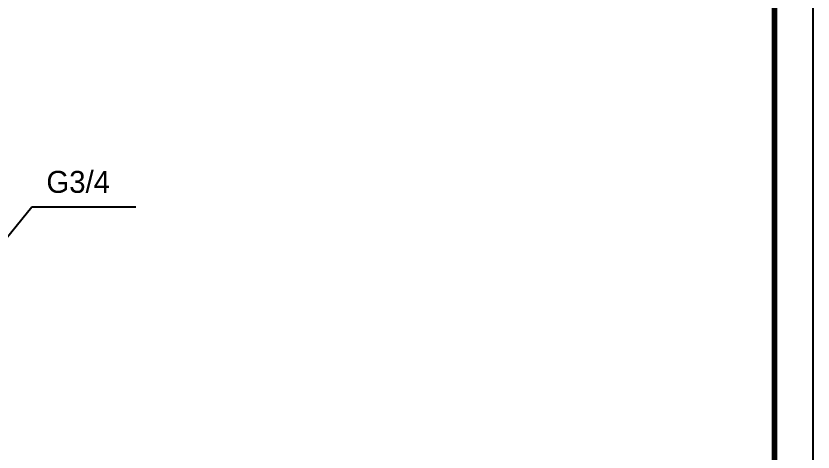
# Model space of a CAD drawing. Extents: x 16296677672 to 16296678106, y -37409616503 to -37409616185.
# Drawn here: x 16296677960.2 to 16296678105.5, y -37409616343.7 to -37409616264.2 of the extents above; entities that cross this region are included whole.
import ezdxf

# ---------------------------------------------------------------- set-up
doc = ezdxf.new("R2010")
doc.units = 0
doc.header["$LTSCALE"] = 10
doc.header["$MEASUREMENT"] = 0
doc.layers.get('0').update_dxf_attribs({"linetype": 'CONTINUOUS'})
doc.styles.add('Daelim Dimension', font='')
doc.styles.get("Standard").update_dxf_attribs({"font": 'SYMBOL'})
doc.styles.get('Daelim Dimension').set_extended_font_data('나눔고딕')
doc.dimstyles.new('A3', dxfattribs={"dimtxt": 3, "dimasz": 4, "dimexe": 1.25, "dimexo": 0.3, "dimtad": 1, "dimdec": 4, "dimdsep": 46, "dimtxsty": 'Standard', "dimcen": 0, "dimclrd": 5, "dimclre": 5, "dimclrt": 7, "dimadec": 4, "dimazin": 2, "dimtfac": 1, "dimtdec": 4, "dimtmove": 0, "dimatfit": 3, "dimfxl": 1.25, "dimarcsym": 0})

msp = doc.modelspace()

# ---------------------------------------------------------------- linework, layer by layer
at = {"ltscale": 0.5}
msp.add_lwpolyline([(16296677671.520941, -37409616502.722603), (16296678105.520941, -37409616502.722603), (16296678105.520941, -37409616184.722603), (16296677671.520941, -37409616184.722603)], close=True, dxfattribs=at)
at = {"color": 5, "linetype": 'ByBlock', "lineweight": 200, "const_width": 1}
msp.add_lwpolyline([(16296677678.499741, -37409616489.106117), (16296678098.499741, -37409616489.106117), (16296678098.499741, -37409616192.106117), (16296677678.499741, -37409616192.106117)], close=True, dxfattribs=at)

# ---------------------------------------------------------------- texts
at = {"color": 2, "insert": (16296677971.56115, -37409616294.498383), "char_height": 4, "attachment_point": 5, "style": 'Daelim Dimension'}
msp.add_mtext('G3/4', dxfattribs=at)

# ---------------------------------------------------------------- leaders
at = {"color": 0}
msp.add_leader([(16296677949.447941, -37409616315.798523), (16296677963.11516, -37409616299.020508), (16296677982.04604, -37409616299.020508)], dimstyle='A3', dxfattribs=at)

doc.saveas('drawing.dxf')
